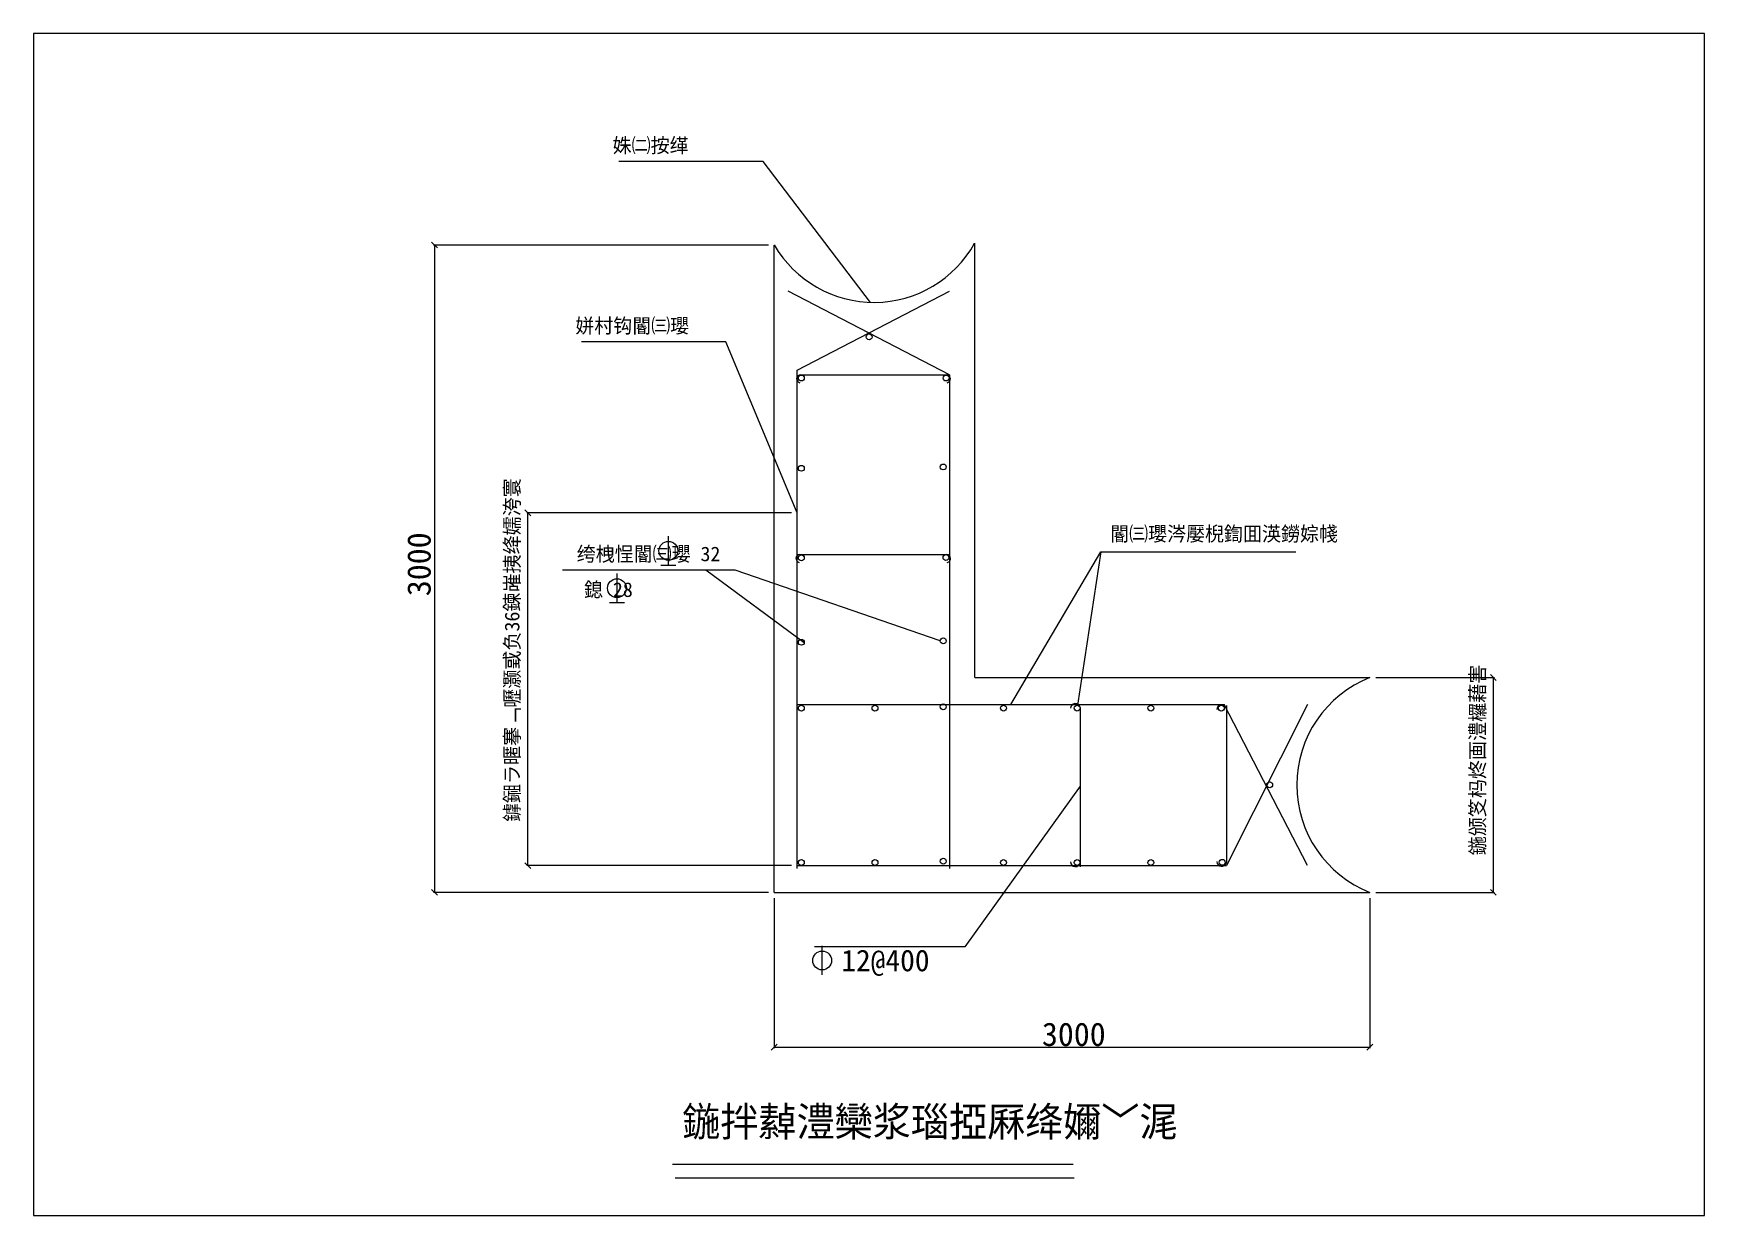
# Model space of a CAD drawing. Header units: metres. Extents: x 0 to 285, y 0 to 202.
import ezdxf

# ---------------------------------------------------------------- set-up
doc = ezdxf.new("R2010")
doc.units = ezdxf.units.M
doc.layers.add(' ', color=7, linetype='Continuous')

msp = doc.modelspace()

# ---------------------------------------------------------------- linework, layer by layer
at = {"layer": ' '}
for p, q in [((124.51, 179.74), (99.88, 179.74)), ((142.8, 155.74), (124.51, 179.74)), ((126.39, 55.12), (126.39, 165.52)), ((160.59, 91.75), (160.59, 165.83)), ((156.29, 143.37), (128.79, 157.62)), ((130.32, 144.16), (156.29, 157.62)), ((118.14, 148.98), (93.51, 148.98)), ((130.32, 119.83), (118.14, 148.98)), ((130.32, 59.19), (130.32, 144.16)), ((130.87, 143.37), (155.78, 143.37)), ((156.29, 143.37), (156.29, 59.19)), ((130.75, 112.73), (155.81, 112.73)), ((166.74, 87.18), (182.12, 113.18)), ((182.12, 113.18), (178.15, 87.03)), ((182.12, 113.18), (215.37, 113.18)), ((119.72, 110.05), (90.24, 110.05)), ((131.51, 97.7), (114.75, 110.05)), ((154.73, 98.04), (119.72, 110.05)), ((98.29, 104.56), (100.83, 104.56)), ((160.59, 91.75), (228.02, 91.75)), ((130.32, 87.18), (203.15, 87.18)), ((178.59, 86.66), (178.59, 59.45)), ((217.4, 59.68), (203.15, 87.18)), ((217.4, 87.18), (203.54, 59.68)), ((203.54, 86.96), (203.54, 60.23)), ((178.59, 73.21), (158.9, 45.81)), ((130.32, 59.68), (203.54, 59.68)), ((203.54, 59.68), (203.54, 59.68)), ((203.54, 59.68), (203.54, 59.68)), ((126.39, 55.12), (228.02, 55.12)), ((158.9, 45.81), (133.27, 45.81))]:
    msp.add_line(p, q, dxfattribs=at)
for centre in [(142.58, 149.85), (131.02, 142.84), (155.72, 142.83), (131.02, 127.44), (155.23, 127.67), (131.02, 112.16), (155.69, 112.22), (131.02, 97.77), (155.23, 98), (131.02, 86.54), (143.58, 86.54), (155.23, 86.77), (165.51, 86.54), (178.08, 86.54), (190.64, 86.54), (202.67, 86.54), (210.92, 73.47), (131.02, 60.2), (143.58, 60.2), (155.23, 60.43), (165.51, 60.2), (178.08, 60.2), (190.64, 60.2), (202.83, 60.24)]:
    msp.add_circle(centre, 0.5, dxfattribs=at)
for centre, radius, start, end in [((143.4, 175.42), 19.68, 210.18, 330.85), ((130.87, 142.69), 0.67, 90.22, 260.18), ((155.77, 142.69), 0.67, -80.18, 89.78), ((130.75, 112.06), 0.67, 90.22, 260.18), ((155.81, 112.06), 0.67, -80.18, 89.78), ((235.23, 73.43), 19.68, 111.47, 248.53), ((177.77, 86.48), 0.84, 11.97, 177.78), ((202.72, 86.27), 0.84, 11.97, 177.78), ((177.77, 60.35), 0.84, 182.22, 348.03), ((202.72, 60.4), 0.84, 182.22, 348.03)]:
    msp.add_arc(centre, radius, start, end, dxfattribs=at)
for p, q in [((285.12, 201.6), (0, 201.6)), ((0, 201.6), (0, 0)), ((285.12, 0), (285.12, 201.6)), ((68.94, 165.02), (67.94, 166.02)), ((125.39, 165.52), (68.26, 165.52)), ((68.44, 165.52), (68.44, 55.12)), ((84.85, 119.33), (83.85, 120.33)), ((129.32, 119.83), (84.17, 119.83)), ((84.35, 59.68), (84.35, 119.83)), ((108.28, 115.86), (108.28, 110.94)), ((99.51, 109.47), (99.51, 104.56)), ((107.07, 110.94), (109.6, 110.94)), ((229.02, 91.75), (249.27, 91.75)), ((249.59, 91.25), (248.59, 92.25)), ((249.09, 55.12), (249.09, 91.75)), ((83.85, 60.18), (84.85, 59.18)), ((129.32, 59.68), (84.17, 59.68)), ((67.94, 55.62), (68.94, 54.62)), ((125.39, 55.12), (68.26, 55.12)), ((229.02, 55.12), (249.27, 55.12)), ((248.59, 55.62), (249.59, 54.62)), ((126.39, 54.12), (126.39, 28.53)), ((228.02, 54.12), (228.02, 28.53)), ((134.53, 45.98), (134.53, 41.06)), ((126.89, 29.21), (125.89, 28.21)), ((126.39, 28.71), (228.02, 28.71)), ((227.52, 28.21), (228.52, 29.21)), ((109.01, 8.77), (177.4, 8.77)), ((109.48, 6.45), (177.58, 6.45)), ((0, 0), (285.12, 0))]:
    msp.add_line(p, q)
for centre in [(108.33, 113.37), (99.56, 106.99), (134.57, 43.5)]:
    msp.add_circle(centre, 1.61)

# ---------------------------------------------------------------- texts
for s, height, p in [('姝㈡按缂', 2.49, (98.83, 181.27)), ('姘村钩閽㈢瓔', 2.49, (92.46, 150.51)), ('閽㈢瓔涔嬮棿鍧囬渶鐒婃帴', 2.49, (183.71, 115.03)), ('绔栧悜閽㈢瓔 32', 2.49, (92.7, 111.59)), ('鎴 28', 2.49, (93.94, 105.5)), ('  12@400', 3.69, (132.81, 41.66))]:
    msp.add_text(s, height=height, dxfattribs=at).set_placement(p)
for s, height, p in [('鎼鎺ラ暱搴﹁嚦灏戜负36鍊嶉挗绛嬬洿寰', 2.5, (82.91, 67.1)), ('3000', 4, (67.78, 105.63)), ('鍦颁笅杩炵画澧欏藉害', 2.5, (247.64, 61.44))]:
    msp.add_text(s, height=height, rotation=90).set_placement(p)
for s, height, p in [('3000', 4, (172.06, 28.92)), ('鍦拌繛澧欒浆瑙掗厤绛嬭﹀浘', 5, (110.7, 13.51))]:
    msp.add_text(s, height=height).set_placement(p)

doc.saveas('drawing.dxf')
